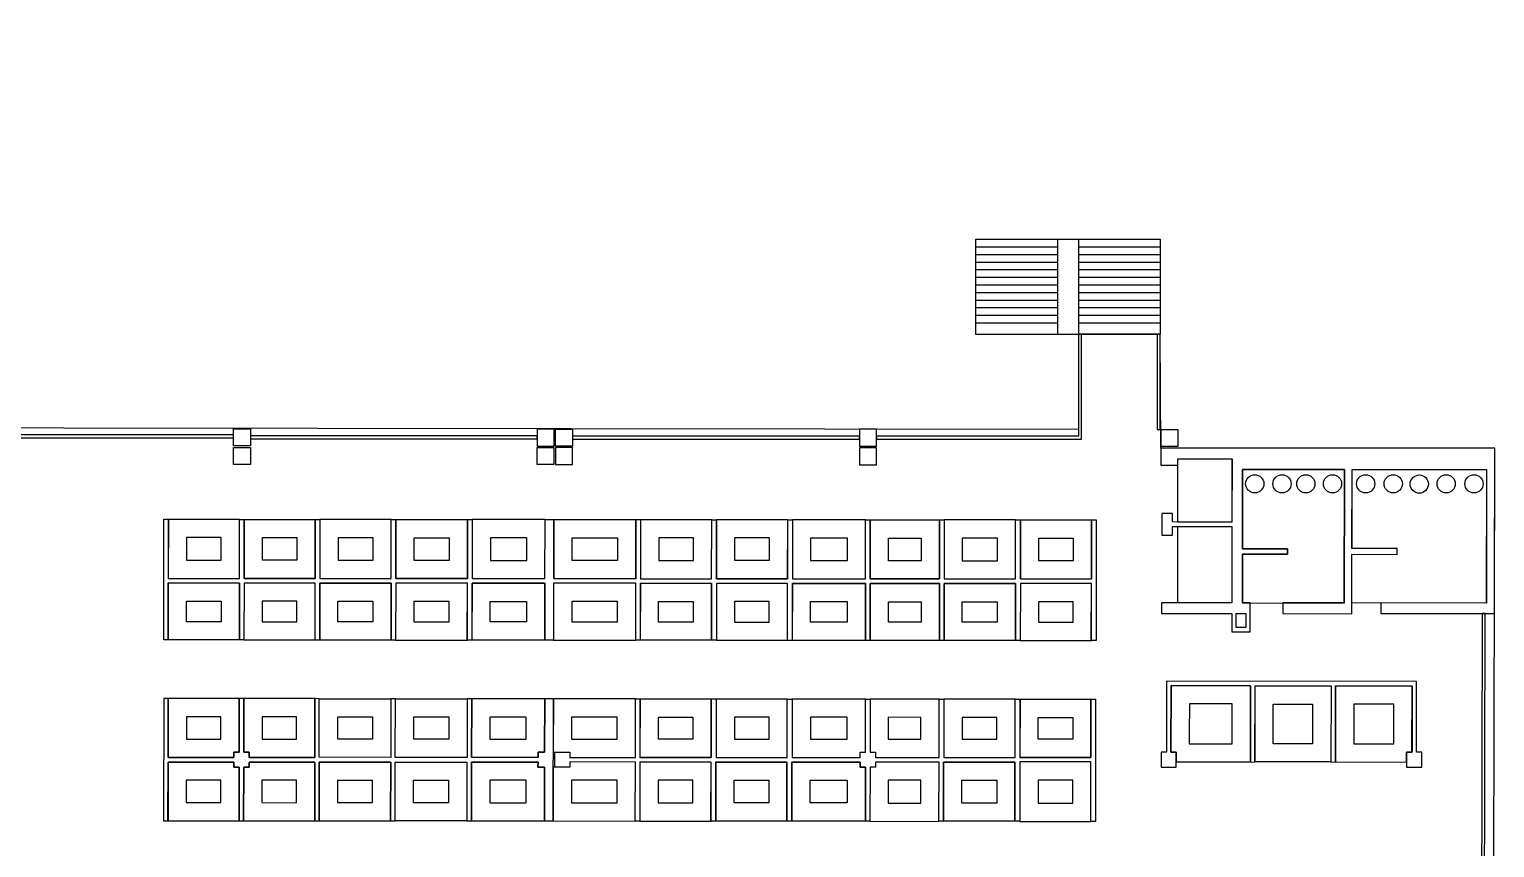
# Model space of a CAD drawing. Header units: millimetres. Extents: x -730 to 9529, y 13 to 7264.
# Drawn here: x 4708 to 9529, y 4263 to 6956 of the extents above; entities that cross this region are included whole.
import ezdxf

# ---------------------------------------------------------------- set-up
doc = ezdxf.new("R2010")
doc.units = ezdxf.units.MM
for name, color, linetype in [('Entrance', 4, 'Continuous'), ('Floor', 3, 'Continuous'), ('Furniture', 2, 'Continuous'), ('Meeting rooms', 1, 'Continuous'), ('Railings', 2, 'Continuous'), ('Stairs', 2, 'Continuous'), ('Toilets', 40, 'Continuous'), ('Walls', 6, 'Continuous')]:
    doc.layers.add(name, color=color, linetype=linetype)

msp = doc.modelspace()

# ---------------------------------------------------------------- linework, layer by layer
at = {"layer": 'Entrance'}
for points in [[(8486.5, 5543), (8664, 5543), (8664, 5334.7), (8486.5, 5334.7)], [(8486.5, 5319.8), (8663.5, 5319.8), (8663.5, 5068.6), (8486.5, 5068.6)]]:
    msp.add_lwpolyline(points, close=True, dxfattribs=at)
at = {"layer": 'Floor'}
msp.add_lwpolyline([(8428.4, 5953.2), (8159.2, 5953.2), (8159.2, 5639.7), (647.9, 5648.9), (647.9, 6956.2), (388.3, 6956), (388.3, 5584.2), (-726.4, 5585.9), (-730.1, 1477.3), (9519.2, 1457.3), (9528.5, 5577.4), (8430.6, 5578.3)], close=True, dxfattribs=at)
at = {"layer": 'Furniture'}
for points in [[(5164.9, 5149.2), (5398.9, 5148.8), (5399.2, 5343.5), (5164.9, 5343.5)], [(5414.2, 5343.5), (5648, 5343.5), (5648, 5148.8), (5414.1, 5149)], [(5663.4, 5148.8), (5898, 5148.7), (5898.5, 5343.2), (5663.4, 5343.2)], [(5913.5, 5343.1), (6149.1, 5343.1), (6149.1, 5148.5), (5913, 5148.6)], [(6164.4, 5148.5), (6404.1, 5148.3), (6404.2, 5342.8), (6164.4, 5342.8)], [(6433.2, 5342.8), (6703.1, 5342.8), (6703.1, 5148.1), (6433, 5148.3)], [(6718.4, 5148.1), (6952.1, 5147.9), (6952.5, 5342.4), (6718.4, 5342.4)], [(6968.5, 5343.3), (7202.1, 5343.3), (7202.1, 5147.7), (6968.4, 5147.9)], [(7218.4, 5147.7), (7458.7, 5147.6), (7458.9, 5342), (7218.1, 5342)], [(7473.9, 5342), (7702.1, 5342), (7702.1, 5147.4), (7473.7, 5147.5)], [(7717.1, 5147.4), (7952.1, 5147.2), (7952.5, 5341.7), (7717.1, 5341.7)], [(7968.5, 5341.7), (8201.7, 5341.7), (8201.7, 5147), (7968.1, 5147.2)], [(5224.9, 5209.2), (5339.2, 5209.2), (5339.2, 5283.5), (5224.9, 5283.5)], [(5474.2, 5283.5), (5588, 5283.5), (5588, 5208.8), (5474.2, 5208.8)], [(5723.4, 5208.8), (5838.5, 5208.8), (5838.5, 5283.2), (5723.4, 5283.2)], [(5973.5, 5283.1), (6089.1, 5283.1), (6089.1, 5208.5), (5973.5, 5208.5)], [(6224.4, 5208.5), (6344.2, 5208.5), (6344.2, 5282.8), (6224.4, 5282.8)], [(6493.2, 5282.8), (6643.1, 5282.8), (6643.1, 5208.1), (6493.2, 5208.1)], [(6778.4, 5208.1), (6892.5, 5208.1), (6892.5, 5282.4), (6778.4, 5282.4)], [(7028.5, 5283.3), (7142.1, 5283.3), (7142.1, 5207.7), (7028.5, 5207.7)], [(7278.1, 5207.7), (7398.9, 5207.7), (7398.9, 5282), (7278.1, 5282)], [(7533.9, 5282), (7642.1, 5282), (7642.1, 5207.4), (7533.9, 5207.4)], [(7777.1, 5207.4), (7892.5, 5207.4), (7892.5, 5281.7), (7777.1, 5281.7)], [(8028.5, 5281.7), (8141.7, 5281.7), (8141.7, 5207), (8028.5, 5207)], [(5398.6, 4946.5), (5164.5, 4946.5), (5164.5, 5134.2), (5398.9, 5134)], [(5647.7, 5133.8), (5413.9, 5134), (5413.6, 4946.5), (5647.7, 4946.5)], [(5897.5, 4946.1), (5663, 4946.1), (5663, 5133.8), (5898, 5133.7)], [(6148.7, 5133.5), (5913, 5133.6), (5912.5, 4946.1), (6148.7, 4946.1)], [(6403.5, 4945.8), (6164, 4945.8), (6164, 5133.3), (6404, 5133.3)], [(6702.7, 5133.1), (6432.6, 5133.3), (6432.2, 4945.8), (6702.7, 4945.8)], [(6951.5, 4945.4), (6718, 4945.4), (6718, 5133.1), (6951.7, 5132.9)], [(7202, 5132.7), (6968, 5132.9), (6967.9, 4945.4), (7202, 4945.4)], [(7218, 5132.7), (7458.6, 5132.5), (7458.6, 4945), (7218, 4945)], [(7473.7, 5132.5), (7702, 5132.4), (7701.5, 4944.9), (7473.7, 4944.9)], [(7951.5, 4944.7), (7717, 4944.7), (7717, 5132.4), (7951.7, 5132.2)], [(8201.7, 5132), (7968, 5132.2), (7967.5, 4944.7), (8201.7, 4944.7)], [(5338.6, 5006.5), (5224.5, 5006.5), (5224.5, 5074.2), (5338.6, 5074.2)], [(5587.7, 5073.8), (5473.6, 5073.8), (5473.6, 5006.5), (5587.7, 5006.5)], [(5837.5, 5006.1), (5723, 5006.1), (5723, 5073.8), (5837.5, 5073.8)], [(6088.7, 5073.5), (5972.5, 5073.5), (5972.5, 5006.1), (6088.7, 5006.1)], [(6343.5, 5005.8), (6224, 5005.8), (6224, 5073.3), (6343.5, 5073.3)], [(6642.7, 5073.1), (6492.2, 5073.1), (6492.2, 5005.8), (6642.7, 5005.8)], [(6891.5, 5005.4), (6778, 5005.4), (6778, 5073.1), (6891.5, 5073.1)], [(7142, 5072.7), (7027.9, 5072.7), (7027.9, 5005.4), (7142, 5005.4)], [(7278, 5072.7), (7398.6, 5072.7), (7398.6, 5005), (7278, 5005)], [(7533.7, 5072.5), (7641.5, 5072.5), (7641.5, 5004.9), (7533.7, 5004.9)], [(7891.5, 5004.7), (7777, 5004.7), (7777, 5072.4), (7891.5, 5072.4)], [(8141.7, 5072), (8027.5, 5072), (8027.5, 5004.7), (8141.7, 5004.7)], [(8725.1, 4795.6), (8464.2, 4796.2), (8463.6, 4577.8), (8481.1, 4577.7), (8481, 4545), (8725.1, 4545)], [(8740.1, 4795.7), (8990.1, 4795.3), (8989.5, 4545), (8740.1, 4545)], [(9005.1, 4795.3), (9004.5, 4544.9), (9238.6, 4545), (9238.7, 4577.8), (9256.2, 4577.8), (9256.6, 4794.8)], [(5164.3, 4753.7), (5164.2, 4559.9), (5380.5, 4559.9), (5380.5, 4577.4), (5389.2, 4577.4), (5398, 4577.4), (5398.3, 4753.5)], [(5413.3, 4753.5), (5413, 4577.4), (5430.5, 4577.4), (5430.5, 4559.9), (5646.6, 4559.9), (5647.1, 4753.4)], [(5661.7, 4753.3), (5897.1, 4753.2), (5896.6, 4559.9), (5661.6, 4560.5)], [(6148.1, 4559.9), (5911.6, 4559.9), (5912.1, 4753.1), (6148.1, 4753.1)], [(6163.1, 4753), (6162.6, 4560.5), (6381.2, 4559.9), (6381.2, 4577.5), (6402.6, 4577.4), (6403.1, 4752.8)], [(6431.7, 4752.8), (6431.2, 4577.4), (6486.2, 4577.3), (6486.2, 4559.9), (6701.6, 4559.9), (6702.1, 4752.6)], [(6717.1, 4752.6), (6950.6, 4752.6), (6950.6, 4559.9), (6717.1, 4559.9)], [(6967.1, 4559.9), (7201.1, 4559.9), (7201.1, 4752.2), (6967.1, 4752.2)], [(7217.1, 4752.2), (7217.1, 4559.9), (7440.9, 4559.9), (7440.9, 4577.4), (7458.4, 4577.4), (7458.5, 4752)], [(7473.5, 4752), (7473.5, 4577.4), (7490.9, 4577.4), (7490.9, 4559.9), (7700.6, 4559.9), (7700.7, 4751.9)], [(7716.1, 4559.9), (7951.1, 4559.9), (7951.1, 4751.7), (7716.1, 4751.7)], [(8200.2, 4560), (7967.1, 4560), (7967.1, 4751.7), (8200.2, 4751.7)], [(8664.9, 4735.9), (8524, 4736.1), (8523.8, 4637.6), (8523.7, 4605), (8541.2, 4605), (8665, 4605)], [(8800.1, 4735.7), (8929.5, 4735.7), (8929.5, 4605), (8800.1, 4605)], [(9064.9, 4735.2), (9064.6, 4604.9), (9178.8, 4605), (9196.3, 4605), (9196.3, 4637.8), (9196.5, 4734.9)], [(5224.5, 4693.6), (5224.3, 4619.9), (5320.5, 4619.9), (5338, 4619.9), (5338, 4637.3), (5338.1, 4693.6)], [(5473.3, 4693.5), (5473.3, 4637.4), (5473.3, 4619.9), (5490.5, 4619.9), (5586.7, 4619.9), (5586.9, 4693.4)], [(5722.1, 4693.3), (5836.5, 4693.3), (5836.5, 4619.9), (5722.1, 4619.9)], [(6088.1, 4619.9), (5972.1, 4619.9), (5972.1, 4693.1), (6088.1, 4693.1)], [(6222.9, 4692.9), (6222.7, 4620.3), (6321.2, 4620.1), (6342.7, 4620), (6342.7, 4637.4), (6342.7, 4692.8)], [(6491.7, 4692.7), (6491.7, 4637.3), (6491.7, 4620.1), (6546.4, 4619.9), (6641.7, 4619.9), (6641.9, 4692.6)], [(6777.1, 4692.6), (6890.6, 4692.6), (6890.6, 4619.9), (6777.1, 4619.9)], [(7027.1, 4619.9), (7141.1, 4619.9), (7141.1, 4692.2), (7027.1, 4692.2)], [(7277.1, 4692.2), (7277.1, 4619.9), (7380.9, 4619.9), (7398.4, 4619.9), (7398.4, 4637.4), (7398.5, 4692.1)], [(7533.5, 4692), (7533.5, 4637.4), (7533.5, 4619.9), (7550.9, 4619.9), (7640.6, 4619.9), (7640.7, 4691.9)], [(7776.1, 4619.9), (7891.1, 4619.9), (7891.1, 4691.7), (7776.1, 4691.7)], [(8140.2, 4620), (8027.1, 4620), (8027.1, 4691.7), (8140.2, 4691.7)], [(5164.1, 4544.9), (5164, 4351.7), (5397.6, 4351.5), (5397.9, 4527.4), (5380.4, 4527.4), (5380.4, 4544.9)], [(5430.4, 4544.9), (5430.4, 4527.4), (5412.9, 4527.4), (5412.6, 4351.5), (5646.4, 4351.3), (5646.5, 4544.9)], [(5896.5, 4544.3), (5661.5, 4544.9), (5661, 4351.3), (5896, 4351.2)], [(5911.5, 4544.9), (6147.5, 4544.3), (6147, 4351), (5911, 4351.1)], [(6162.5, 4544.9), (6162, 4350.9), (6402, 4350.8), (6402.5, 4527.4), (6381.1, 4527.5), (6381.2, 4544.9)], [(6701.5, 4544.9), (6486.2, 4545.5), (6486.1, 4527.4), (6431.1, 4527.6), (6430.7, 4350.8), (6701, 4350.1)], [(6950.6, 4544.9), (6716, 4544.9), (6716, 4350.6), (6950.6, 4350.6)], [(6966.5, 4544.9), (7200, 4544.9), (7200, 4350.2), (6966.5, 4350.2)], [(7216.5, 4544.9), (7440.9, 4544.8), (7440.9, 4527.5), (7458.2, 4527.5), (7458.2, 4350), (7216, 4350.2)], [(7700.5, 4544.9), (7490.9, 4544.9), (7490.9, 4527.4), (7473.4, 4527.4), (7473.2, 4350), (7700, 4349.5)], [(7715.5, 4544.9), (7950.1, 4544.9), (7950.1, 4349.7), (7715.5, 4349.7)], [(7966.1, 4349.6), (8200.2, 4349.6), (8200.2, 4545), (7966.1, 4545)], [(5224.1, 4484.9), (5224, 4411.6), (5337.7, 4411.4), (5337.8, 4467.4), (5337.9, 4484.9), (5320.4, 4484.9)], [(5490.4, 4484.9), (5472.9, 4484.9), (5472.9, 4467.4), (5472.8, 4411.3), (5586.2, 4411.1), (5586.4, 4484.9)], [(5836.5, 4484.3), (5721, 4484.3), (5721, 4411.3), (5836.5, 4411.3)], [(5971.5, 4484.9), (6087, 4484.9), (6087, 4411), (5971.5, 4411)], [(6222.5, 4484.9), (6222.4, 4410.8), (6342.2, 4410.5), (6342.3, 4467.6), (6342.3, 4484.9), (6321, 4484.9)], [(6641.4, 4485.1), (6546, 4485.3), (6491, 4485.3), (6491, 4467.4), (6490.8, 4410.6), (6641.2, 4410.2)], [(6890.6, 4484.9), (6776, 4484.9), (6776, 4410.6), (6890.6, 4410.6)], [(7026.5, 4484.9), (7140, 4484.9), (7140, 4410.2), (7026.5, 4410.2)], [(7276.4, 4484.9), (7380.8, 4484.8), (7398.2, 4484.8), (7398.2, 4467.5), (7398.2, 4410.1), (7276.2, 4410.2)], [(7640.4, 4484.9), (7550.8, 4484.9), (7533.3, 4484.9), (7533.3, 4467.4), (7533.3, 4409.9), (7640.2, 4409.6)], [(7775.5, 4484.9), (7890.1, 4484.9), (7890.1, 4409.7), (7775.5, 4409.7)], [(8026.1, 4409.6), (8140.2, 4409.6), (8140.2, 4485), (8026.1, 4485)]]:
    msp.add_lwpolyline(points, close=True, dxfattribs=at)
at = {"layer": 'Meeting rooms'}
for points in [[(5164.9, 5149.2), (5398.9, 5148.8), (5399.2, 5343.5), (5164.9, 5343.5)], [(5414.2, 5343.5), (5648, 5343.5), (5648, 5148.8), (5414.1, 5149)], [(5663.4, 5148.8), (5898, 5148.7), (5898.5, 5343.2), (5663.4, 5343.2)], [(5913.5, 5343.1), (6149.1, 5343.1), (6149.1, 5148.5), (5913, 5148.6)], [(6164.4, 5148.5), (6404.1, 5148.3), (6404.2, 5342.8), (6164.4, 5342.8)], [(6433.2, 5342.8), (6703.1, 5342.8), (6703.1, 5148.1), (6433, 5148.3)], [(6718.4, 5148.1), (6952.1, 5147.9), (6952.5, 5342.4), (6718.4, 5342.4)], [(6968.5, 5343.3), (7202.1, 5343.3), (7202.1, 5147.7), (6968.4, 5147.9)], [(7218.4, 5147.7), (7458.7, 5147.6), (7458.9, 5342), (7218.1, 5342)], [(7473.9, 5342), (7702.1, 5342), (7702.1, 5147.4), (7473.7, 5147.5)], [(7717.1, 5147.4), (7952.1, 5147.2), (7952.5, 5341.7), (7717.1, 5341.7)], [(7968.5, 5341.7), (8201.7, 5341.7), (8201.7, 5147), (7968.1, 5147.2)], [(5398.6, 4946.5), (5164.5, 4946.5), (5164.5, 5134.2), (5398.9, 5134)], [(5647.7, 5133.8), (5413.9, 5134), (5413.6, 4946.5), (5647.7, 4946.5)], [(5897.5, 4946.1), (5663, 4946.1), (5663, 5133.8), (5898, 5133.7)], [(6148.7, 5133.5), (5913, 5133.6), (5912.5, 4946.1), (6148.7, 4946.1)], [(6403.5, 4945.8), (6164, 4945.8), (6164, 5133.3), (6404, 5133.3)], [(6702.7, 5133.1), (6432.6, 5133.3), (6432.2, 4945.8), (6702.7, 4945.8)], [(6951.5, 4945.4), (6718, 4945.4), (6718, 5133.1), (6951.7, 5132.9)], [(7202, 5132.7), (6968, 5132.9), (6967.9, 4945.4), (7202, 4945.4)], [(7218, 5132.7), (7458.6, 5132.5), (7458.6, 4945), (7218, 4945)], [(7473.7, 5132.5), (7702, 5132.4), (7701.5, 4944.9), (7473.7, 4944.9)], [(7951.5, 4944.7), (7717, 4944.7), (7717, 5132.4), (7951.7, 5132.2)], [(8201.7, 5132), (7968, 5132.2), (7967.5, 4944.7), (8201.7, 4944.7)], [(8725.1, 4795.6), (8464.2, 4796.2), (8463.6, 4577.8), (8481.1, 4577.7), (8481, 4545), (8725.1, 4545)], [(8740.1, 4795.7), (8990.1, 4795.3), (8989.5, 4545), (8740.1, 4545)], [(9005.1, 4795.3), (9004.5, 4544.9), (9238.6, 4545), (9238.7, 4577.8), (9256.2, 4577.8), (9256.6, 4794.8)], [(5164.3, 4753.7), (5164.2, 4559.9), (5380.5, 4559.9), (5380.5, 4577.4), (5389.2, 4577.4), (5398, 4577.4), (5398.3, 4753.5)], [(5413.3, 4753.5), (5413, 4577.4), (5430.5, 4577.4), (5430.5, 4559.9), (5646.6, 4559.9), (5647.1, 4753.4)], [(5661.7, 4753.3), (5897.1, 4753.2), (5896.6, 4559.9), (5661.6, 4560.5)], [(6148.1, 4559.9), (5911.6, 4559.9), (5912.1, 4753.1), (6148.1, 4753.1)], [(6163.1, 4753), (6162.6, 4560.5), (6381.2, 4559.9), (6381.2, 4577.5), (6402.6, 4577.4), (6403.1, 4752.8)], [(6431.7, 4752.8), (6431.2, 4577.4), (6486.2, 4577.3), (6486.2, 4559.9), (6701.6, 4559.9), (6702.1, 4752.6)], [(6717.1, 4752.6), (6950.6, 4752.6), (6950.6, 4559.9), (6717.1, 4559.9)], [(6967.1, 4559.9), (7201.1, 4559.9), (7201.1, 4752.2), (6967.1, 4752.2)], [(7217.1, 4752.2), (7217.1, 4559.9), (7440.9, 4559.9), (7440.9, 4577.4), (7458.4, 4577.4), (7458.5, 4752)], [(7473.5, 4752), (7473.5, 4577.4), (7490.9, 4577.4), (7490.9, 4559.9), (7700.6, 4559.9), (7700.7, 4751.9)], [(7716.1, 4559.9), (7951.1, 4559.9), (7951.1, 4751.7), (7716.1, 4751.7)], [(8200.2, 4560), (7967.1, 4560), (7967.1, 4751.7), (8200.2, 4751.7)], [(5164.1, 4544.9), (5164, 4351.7), (5397.6, 4351.5), (5397.9, 4527.4), (5380.4, 4527.4), (5380.4, 4544.9)], [(5430.4, 4544.9), (5430.4, 4527.4), (5412.9, 4527.4), (5412.6, 4351.5), (5646.4, 4351.3), (5646.5, 4544.9)], [(5896.5, 4544.3), (5661.5, 4544.9), (5661, 4351.3), (5896, 4351.2)], [(5911.5, 4544.9), (6147.5, 4544.3), (6147, 4351), (5911, 4351.1)], [(6162.5, 4544.9), (6162, 4350.9), (6402, 4350.8), (6402.5, 4527.4), (6381.1, 4527.5), (6381.2, 4544.9)], [(6701.5, 4544.9), (6486.2, 4545.5), (6486.1, 4527.4), (6431.1, 4527.6), (6430.7, 4350.8), (6701, 4350.1)], [(6950.6, 4544.9), (6716, 4544.9), (6716, 4350.6), (6950.6, 4350.6)], [(6966.5, 4544.9), (7200, 4544.9), (7200, 4350.2), (6966.5, 4350.2)], [(7216.5, 4544.9), (7440.9, 4544.8), (7440.9, 4527.5), (7458.2, 4527.5), (7458.2, 4350), (7216, 4350.2)], [(7700.5, 4544.9), (7490.9, 4544.9), (7490.9, 4527.4), (7473.4, 4527.4), (7473.2, 4350), (7700, 4349.5)], [(7715.5, 4544.9), (7950.1, 4544.9), (7950.1, 4349.7), (7715.5, 4349.7)], [(7966.1, 4349.6), (8200.2, 4349.6), (8200.2, 4545), (7966.1, 4545)]]:
    msp.add_lwpolyline(points, close=True, dxfattribs=at)
at = {"layer": 'Railings'}
for points in [[(8169.2, 5607), (8169.2, 5953.2), (8159.2, 5953.2), (8159.2, 5617), (7494.6, 5617), (7494.6, 5607)], [(8418.4, 5953.2), (8418.4, 5639.3), (8428.4, 5639.3), (8428.4, 5953.2)], [(4438.8, 5611.5), (5379.1, 5611.5), (5379.1, 5621.5), (4438.8, 5621.5)], [(5435.1, 5608.5), (6377.9, 5608.5), (6377.9, 5618.5), (5435.1, 5618.5)], [(6494.9, 5607.7), (7438.5, 5607.7), (7438.5, 5617.7), (6494.9, 5617.7)], [(1362.5, 1503.2), (9489.2, 1487.4), (9497.3, 5033.2), (9487.3, 5033.2), (9479.3, 1497.4), (1362.6, 1513.2)]]:
    msp.add_lwpolyline(points, close=True, dxfattribs=at)
at = {"layer": 'Stairs'}
msp.add_lwpolyline([(8429.2, 6264.1), (7820.5, 6264.1), (7820.5, 5953.2), (8429.2, 5953.2)], close=True, dxfattribs=at)
for points in [[(8090.5, 6239.1), (7820.5, 6239.1)], [(8090.5, 6264.1), (8090.5, 5953.2)], [(8159.2, 6264.1), (8159.2, 5953.2)], [(8429.2, 6239.1), (8159.2, 6239.1)], [(8090.5, 6214.1), (7820.5, 6214.1)], [(8090.5, 6189.1), (7820.5, 6189.1)], [(8429.2, 6214.1), (8159.2, 6214.1)], [(8429.2, 6189.1), (8159.2, 6189.1)], [(8090.5, 6164.1), (7820.5, 6164.1)], [(8090.5, 6139.1), (7820.5, 6139.1)], [(8429.2, 6164.1), (8159.2, 6164.1)], [(8429.2, 6139.1), (8159.2, 6139.1)], [(8090.5, 6114.1), (7820.5, 6114.1)], [(8090.5, 6089.1), (7820.5, 6089.1)], [(8429.2, 6114.1), (8159.2, 6114.1)], [(8429.2, 6089.1), (8159.2, 6089.1)], [(8090.5, 6064.1), (7820.5, 6064.1)], [(8090.5, 6039.1), (7820.5, 6039.1)], [(8429.2, 6064.1), (8159.2, 6064.1)], [(8429.2, 6039.1), (8159.2, 6039.1)], [(8090.5, 6014.1), (7820.5, 6014.1)], [(8090.5, 5989.1), (7820.5, 5989.1)], [(8429.2, 6014.1), (8159.2, 6014.1)], [(8429.2, 5989.1), (8159.2, 5989.1)]]:
    msp.add_lwpolyline(points, dxfattribs=at)
at = {"layer": 'Toilets'}
for points in [[(8699.3, 5507.6), (8698.6, 5246), (8846.8, 5246), (8846.8, 5228.5), (8698.6, 5228.5), (8698.5, 5068.5), (9033.5, 5067.9), (9034.3, 5507.4)], [(9059.3, 5507.4), (9501.8, 5506.6), (9501.7, 5068.2), (9058.5, 5069), (9058.8, 5228.4), (9207.8, 5228.1), (9207.9, 5247.4), (9059.2, 5247.4)]]:
    msp.add_lwpolyline(points, close=True, dxfattribs=at)
for centre in [(8739.2, 5460.4), (8828.7, 5460.4), (8907.3, 5460.4), (8995, 5460.4), (9104.2, 5460.4), (9194.7, 5460.4), (9280.3, 5459.5), (9369, 5460.4), (9460.4, 5460.4)]:
    msp.add_circle(centre, 30, dxfattribs=at)
at = {"layer": 'Walls'}
for points in [[(5379.1, 5641.6), (5435.1, 5641.6), (5435.1, 5585.5), (5379.1, 5585.5)], [(6434.1, 5640.7), (6377.9, 5640.7), (6377.9, 5584.8), (6434.1, 5584.8)], [(6494.9, 5584.7), (6439.1, 5584.7), (6439.1, 5640.7), (6494.9, 5640.7)], [(7438.5, 5584.1), (7494.6, 5584.1), (7494.6, 5639.9), (7438.5, 5639.9)], [(8486.6, 5583.2), (8430.8, 5583.2), (8430.8, 5639.3), (8486.6, 5639.3)], [(5379.1, 5580.5), (5435, 5580.5), (5435, 5524.5), (5379.1, 5524.5)], [(6377.9, 5579.8), (6433.7, 5579.8), (6433.7, 5523.7), (6377.9, 5523.7)], [(6438.7, 5523.7), (6494.9, 5523.7), (6494.9, 5579.7), (6438.7, 5579.7)], [(7494.5, 5578.9), (7438.5, 5578.9), (7438.5, 5523), (7494.5, 5523)], [(8831.5, 5068.5), (8831.5, 5033.5), (9058.5, 5033), (9058.8, 5228.4), (9207.8, 5228.1), (9207.8, 5247.4), (9058.9, 5247.6), (9059.3, 5507.4), (9501.8, 5507.3), (9501, 5068.2), (9153.5, 5068.3), (9153.5, 5033.3), (9527.5, 5033.2), (9528.5, 5577.4), (8430.6, 5578.3), (8430.6, 5522.3), (8486.5, 5522.2), (8486.5, 5543), (8664.4, 5542.9), (8664, 5334.7), (8468, 5334.9), (8468.1, 5362.9), (8433.1, 5362.9), (8433, 5291.9), (8468, 5291.9), (8468, 5319.9), (8664, 5319.5), (8663.5, 5068.6), (8432.4, 5068.7), (8432.3, 5033.6), (8663.5, 5033.5), (8663.4, 4973.2), (8724.4, 4973.1), (8724.4, 5068.5), (8698.5, 5068.5), (8698.6, 5228.5), (8846.8, 5228.5), (8846.8, 5246), (8698.9, 5246), (8698.9, 5507.6), (9034.3, 5507.4), (9033.5, 5068.4)], [(8217.2, 5341.5), (8216.9, 4944.5), (8201.2, 4944.5), (8201.7, 5132), (7968, 5132.2), (7967.5, 4944.7), (7951.5, 4944.7), (7951.7, 5132.2), (7717, 5132.2), (7716.9, 4944.9), (7701.5, 4944.9), (7702, 5132.4), (7473.7, 5132.5), (7473.6, 4945), (7458.6, 4945), (7458.6, 5132.5), (7218, 5132.7), (7217.5, 4945.2), (7201.5, 4945.2), (7202, 5132.7), (6968, 5132.9), (6967.9, 4945.4), (6951.5, 4945.4), (6951.7, 5132.9), (6718, 5133.1), (6717.5, 4945.6), (6702.5, 4945.6), (6702.7, 5133.1), (6432.6, 5133.3), (6432.2, 4945.8), (6403.5, 4945.8), (6404, 5133.3), (6164, 5133.3), (6163.5, 4946), (6148.5, 4946), (6148.7, 5133.5), (5913, 5133.6), (5912.5, 4946.1), (5897.5, 4946.1), (5898, 5133.7), (5663, 5133.8), (5662.9, 4946.3), (5647.5, 4946.4), (5647.7, 5133.8), (5413.9, 5134), (5413.6, 4946.5), (5398.6, 4946.5), (5398.9, 5134), (5164.5, 5134.2), (5164.4, 4946.7), (5149.8, 4946.7), (5149.8, 5343.7), (5165.1, 5343.7), (5164.9, 5149.2), (5398.9, 5148.8), (5399.2, 5343.5), (5414.2, 5343.5), (5414.1, 5149), (5648, 5148.8), (5648.2, 5343.3), (5663.5, 5343.3), (5663.4, 5148.8), (5898, 5148.7), (5898.5, 5343.2), (5913.5, 5343.1), (5913, 5148.6), (6149.1, 5148.5), (6149.5, 5343), (6164.5, 5343), (6164.4, 5148.5), (6404.1, 5148.3), (6404.2, 5342.8), (6433.2, 5342.8), (6433, 5148.3), (6703.1, 5148.1), (6703.5, 5342.6), (6718.5, 5342.6), (6718.4, 5148.1), (6952.1, 5147.9), (6952.5, 5342.4), (6968.5, 5342.4), (6968.4, 5147.9), (7202.1, 5147.7), (7202.5, 5342.2), (7218.5, 5342.2), (7218.4, 5147.7), (7458.7, 5147.6), (7458.9, 5342), (7473.9, 5342), (7473.7, 5147.5), (7702.1, 5147.4), (7702.5, 5341.9), (7717.5, 5341.8), (7717.1, 5147.4), (7952.1, 5147.2), (7952.5, 5341.7), (7968.5, 5341.7), (7968.1, 5147.2), (8201.7, 5147), (8202.2, 5341.5)], [(8678.5, 5033.5), (8709.4, 5033.5), (8709.4, 4988.1), (8678.5, 4988.1)], [(8449.2, 4811.3), (8449.2, 4577.8), (8431.1, 4577.8), (8431, 4527.8), (8481, 4527.8), (8481, 4577.8), (8463.6, 4577.5), (8464.2, 4796.2), (8725.1, 4795.6), (8725.1, 4545), (8739.4, 4544.9), (8740.1, 4795.7), (8990.1, 4795.3), (8989.5, 4545), (9004.5, 4544.9), (9005.1, 4795.3), (9256.6, 4794.8), (9256.6, 4577.8), (9238.7, 4577.8), (9238.6, 4527.8), (9288.6, 4527.8), (9288.6, 4577.8), (9271.2, 4577.8), (9271.6, 4809.8)], [(6431.7, 4752.8), (6403.1, 4752.8), (6402.6, 4577.4), (6381.2, 4577.5), (6381.2, 4559.9), (6162.6, 4560.5), (6163.1, 4753), (6148.1, 4753), (6148.1, 4559.9), (5911.6, 4559.9), (5912.1, 4753.1), (5897.1, 4753.2), (5896.6, 4559.9), (5661.6, 4560.5), (5661.7, 4753.3), (5647.1, 4753.4), (5646.6, 4559.9), (5430.5, 4559.9), (5430.5, 4577.4), (5413, 4577.4), (5413.3, 4753.5), (5398.3, 4753.5), (5398, 4577.4), (5380.5, 4577.4), (5380.5, 4559.9), (5164.2, 4559.9), (5164.3, 4753.7), (5149.6, 4753.7), (5149.4, 4351.7), (5163.6, 4351.7), (5164.1, 4544.9), (5380.4, 4544.9), (5380.4, 4527.4), (5397.9, 4527.4), (5397.6, 4351.5), (5412.6, 4351.5), (5412.9, 4527.4), (5430.4, 4527.4), (5430.4, 4544.9), (5646.5, 4544.9), (5646.4, 4351.3), (5661, 4351.3), (5661.5, 4544.9), (5896.5, 4544.3), (5896, 4351.2), (5911, 4351.1), (5911.5, 4544.9), (6147.5, 4544.3), (6147, 4351), (6162, 4350.9), (6162.5, 4544.9), (6381.2, 4544.9), (6381.1, 4527.4), (6402.5, 4527.4), (6402, 4350.8), (6430.7, 4350.8)], [(8215.7, 4751.5), (8215.4, 4349.5), (8199.7, 4349.5), (8200.2, 4545), (7966.5, 4545), (7966.1, 4349.7), (7950.1, 4349.7), (7950, 4545), (7715.5, 4544.9), (7715.1, 4349.9), (7700.1, 4349.9), (7700.5, 4544.9), (7490.9, 4544.9), (7490.9, 4527.4), (7473.4, 4527.5), (7473.2, 4350), (7458.2, 4350), (7458.2, 4527.4), (7440.9, 4527.5), (7440.9, 4544.9), (7216.5, 4544.9), (7216, 4350.2), (7200, 4350.2), (7200, 4544.9), (6966.5, 4545.5), (6966.4, 4350.4), (6950, 4350.4), (6950.5, 4544.9), (6716.5, 4544.9), (6716, 4350.6), (6701, 4350.6), (6701.5, 4544.9), (6486.2, 4545.5), (6486.2, 4527.4), (6436.1, 4527.6), (6436.2, 4577.4), (6486.2, 4577.3), (6486.2, 4559.9), (6701.6, 4559.9), (6702.1, 4752.6), (6717.1, 4752.6), (6716.6, 4559.9), (6950.6, 4559.9), (6951.1, 4752.4), (6967.1, 4752.4), (6967.1, 4559.9), (7200.6, 4559.9), (7201.1, 4752.2), (7217.1, 4752.2), (7217.1, 4559.9), (7440.9, 4559.9), (7440.9, 4577.4), (7458.4, 4577.4), (7458.5, 4752), (7473.5, 4752), (7473.4, 4577.4), (7490.9, 4577.4), (7490.9, 4559.9), (7700.6, 4559.9), (7701.1, 4751.9), (7716.1, 4751.8), (7716.1, 4559.9), (7950.6, 4560), (7951.1, 4751.7), (7967.1, 4751.7), (7966.6, 4560), (8200.2, 4560), (8200.4, 4751.5)]]:
    msp.add_lwpolyline(points, close=True, dxfattribs=at)

doc.saveas('drawing.dxf')
